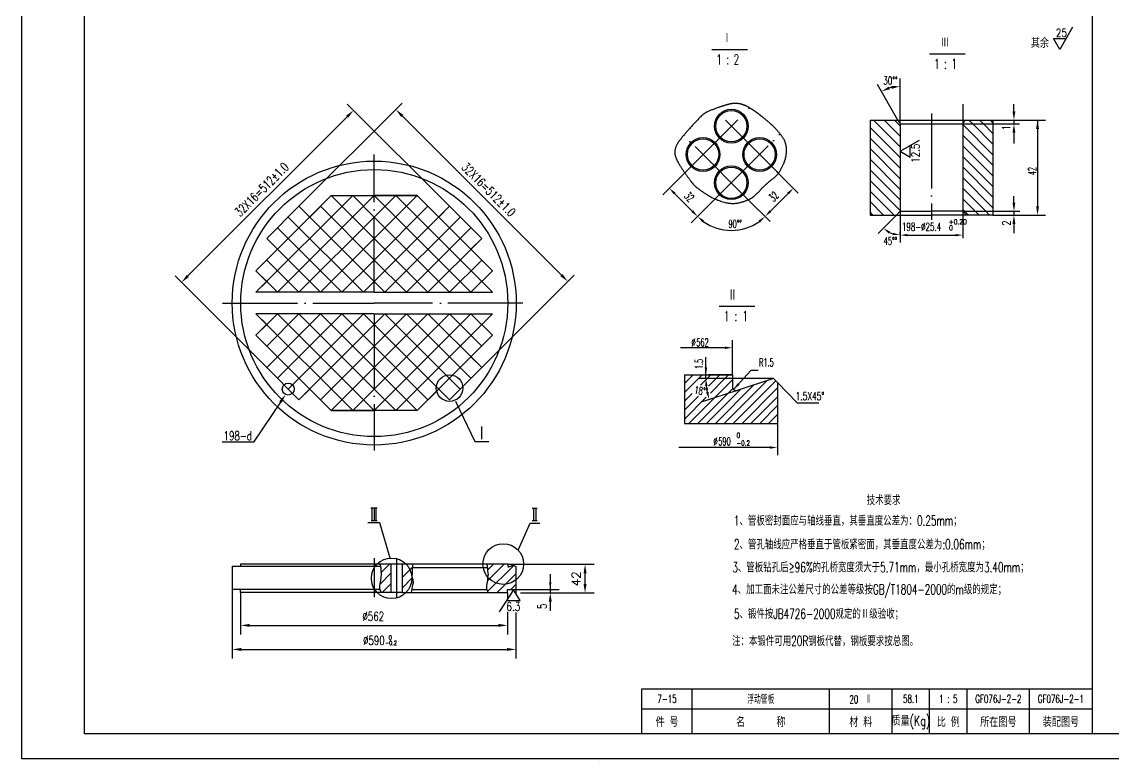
# Model space of a CAD drawing. Extents: x -1018 to 1609, y -45 to 1303.
# Drawn here: x 750.3 to 1186.7, y 707.9 to 1004 of the extents above; entities that cross this region are included whole.
import ezdxf
from ezdxf.enums import TextEntityAlignment as Align

# ---------------------------------------------------------------- set-up
doc = ezdxf.new("R2010")
doc.units = 0
doc.header["$MEASUREMENT"] = 0
doc.linetypes.add('DASHDOT-M', pattern=[36, 30, -3, 0, -3])
doc.linetypes.add('DIVIDE-M', pattern=[39, 30, -3, 0, -3, 0, -3])
doc.layers.get('0').update_dxf_attribs({"linetype": 'CONTINUOUS'})
for name, color, linetype in [('1', 3, 'CONTINUOUS'), ('CDR_DWG1', 4, 'CONTINUOUS'), ('CDR_DWG2', 2, 'CONTINUOUS'), ('CDR_DWG3', 1, 'DASHDOT-M'), ('CDR_DWG4', 3, 'DIVIDE-M')]:
    doc.layers.add(name, color=color, linetype=linetype)
doc.styles.add('HZ', font='romans', dxfattribs={"width": 0.7, "bigfont": 'hz'})

# ---------------------------------------------------------------- blocks, each defined once
blk = doc.blocks.new('*X73')
at = {"color": 0}
for p, q in [((138.69, 53.84), (142.12, 57.27)), ((138.22, 49.12), (142.69, 53.6)), ((139.22, 45.88), (142.69, 49.35))]:
    blk.add_line(p, q, dxfattribs=at)
blk = doc.blocks.new('*X74')
at = {"color": 0}
for p, q in [((128.09, 68.69), (132.23, 72.83)), ((128.09, 64.45), (132.17, 68.53))]:
    blk.add_line(p, q, dxfattribs=at)
blk = doc.blocks.new('*X75')
at = {"color": 0}
for p, q in [((137.45, 82.3), (144.23, 89.07)), ((137.54, 78.14), (147.77, 88.37)), ((137.59, 86.68), (139.99, 89.07)), ((141.33, 77.69), (148.91, 85.27)), ((146.89, 79.01), (148.91, 81.03))]:
    blk.add_line(p, q, dxfattribs=at)
blk = doc.blocks.new('*X88')
at = {"layer": '1', "color": 0, "linetype": 'Continuous'}
for p, q in [((-21618.24, -20953.89), (-21611.18, -20946.83)), ((-21618.24, -20950.36), (-21614.72, -20946.83)), ((-21609.15, -20948.33), (-21607.65, -20946.83)), ((-21605.61, -20948.33), (-21604.11, -20946.83)), ((-21602.08, -20948.33), (-21600.58, -20946.83)), ((-21616.45, -20966.24), (-21599.09, -20948.88)), ((-21611.77, -20950.95), (-21609.15, -20948.33)), ((-21608.68, -20951.4), (-21605.61, -20948.33)), ((-21607.89, -20954.15), (-21602.08, -20948.33)), ((-21605.84, -20966.24), (-21590.49, -20950.89)), ((-21602.3, -20966.24), (-21585.27, -20949.2)), ((-21598.77, -20966.24), (-21581.73, -20949.2)), ((-21618.24, -20957.43), (-21615.17, -20954.36)), ((-21618.24, -20960.96), (-21612.65, -20955.37)), ((-21618.24, -20964.5), (-21609.56, -20955.82)), ((-21612.91, -20966.24), (-21598.94, -20952.27)), ((-21609.37, -20966.24), (-21595.72, -20952.58)), ((-21595.23, -20966.24), (-21581.09, -20952.09)), ((-21591.7, -20966.24), (-21581.09, -20955.63)), ((-21588.16, -20966.24), (-21581.09, -20959.16)), ((-21584.63, -20966.24), (-21581.09, -20962.7)), ((-21581.09, -20966.24), (-21581.09, -20966.24))]:
    blk.add_line(p, q, dxfattribs=at)
blk = doc.blocks.new('*X87')
at = {"layer": '1', "color": 0, "linetype": 'Continuous'}
for p, q in [((-21542.68, -20844.95), (-21531.96, -20855.68)), ((-21538.44, -20844.95), (-21531.96, -20851.43)), ((-21534.2, -20844.95), (-21531.96, -20847.19)), ((-21506.96, -20846.73), (-21494.91, -20858.79)), ((-21504.5, -20844.95), (-21502.95, -20846.5)), ((-21502.95, -20846.5), (-21494.91, -20854.54)), ((-21500.26, -20844.95), (-21498.71, -20846.5)), ((-21498.71, -20846.5), (-21494.91, -20850.3)), ((-21496.01, -20844.95), (-21494.91, -20846.06)), ((-21544.01, -20847.87), (-21531.96, -20859.92)), ((-21506.96, -20850.98), (-21494.91, -20863.03)), ((-21544.01, -20852.11), (-21531.96, -20864.16)), ((-21506.96, -20855.22), (-21494.91, -20867.27)), ((-21544.01, -20856.35), (-21531.96, -20868.4)), ((-21506.96, -20859.46), (-21494.91, -20871.51)), ((-21544.01, -20860.6), (-21531.96, -20872.65)), ((-21506.96, -20863.7), (-21494.91, -20875.76)), ((-21544.01, -20864.84), (-21531.96, -20876.89)), ((-21544.01, -20869.08), (-21531.96, -20881.13)), ((-21506.96, -20867.95), (-21494.91, -20880)), ((-21544.01, -20873.32), (-21534.38, -20882.95)), ((-21506.96, -20872.19), (-21497.74, -20881.41)), ((-21544.01, -20877.57), (-21538.62, -20882.95)), ((-21506.96, -20876.43), (-21501.99, -20881.41)), ((-21544.01, -20881.81), (-21542.87, -20882.95)), ((-21506.96, -20880.67), (-21506.23, -20881.41)), ((-21506.23, -20881.41), (-21504.68, -20882.95)), ((-21501.99, -20881.41), (-21500.44, -20882.95)), ((-21497.74, -20881.41), (-21496.2, -20882.95))]:
    blk.add_line(p, q, dxfattribs=at)

msp = doc.modelspace()

# ---------------------------------------------------------------- linework, layer by layer
for p, q in [((750.27, 709.19), (750.27, 1303.19)), ((1178.27, 1293.19), (1178.27, 719.19)), ((1100.63, 964.68), (1092.41, 978.93)), ((1101.53, 967.55), (1101.53, 981.37)), ((861.09, 930.2), (902.36, 971.47)), ((921.28, 930.2), (880.36, 971.12)), ((1126.53, 971.05), (1126.53, 963.09)), ((1147, 968.18), (1147, 971.07)), ((816.66, 902.33), (880.36, 966.03)), ((902.36, 966.38), (966.06, 902.68)), ((1101.53, 963.13), (1101.53, 967.55)), ((1138.58, 964.68), (1155.39, 964.68)), ((1147, 964.68), (1147, 963.13)), ((1155.39, 964.68), (1159.64, 964.68)), ((1156.44, 964.68), (1156.44, 930.18)), ((1126.53, 963.13), (1149.19, 963.13)), ((1101.53, 952.23), (1109.3, 956.71)), ((1147, 959.63), (1147, 955.35)), ((1101.53, 952.23), (1105.54, 949.91)), ((1105.54, 949.91), (1105.54, 954.54)), ((1016.2, 944.45), (1006.6, 934.85)), ((1052.08, 944.16), (1060.77, 935.47)), ((843.9, 904.4), (873.99, 934.5)), ((843.9, 895.8), (882.59, 934.5)), ((852.49, 895.8), (891.21, 934.54)), ((865.39, 925.9), (873.99, 934.5)), ((873.99, 934.5), (891.19, 934.5)), ((891.19, 917.3), (873.99, 934.5)), ((891.19, 925.9), (882.59, 934.5)), ((929.88, 895.8), (891.19, 934.51)), ((908.38, 934.5), (891.19, 934.5)), ((891.19, 925.9), (899.78, 934.5)), ((891.19, 917.3), (908.38, 934.5)), ((938.48, 895.8), (899.78, 934.5)), ((938.48, 904.4), (908.38, 934.5)), ((916.98, 925.9), (908.38, 934.5)), ((1018.38, 928.25), (1011.31, 935.32)), ((1049.63, 928.26), (1056.7, 935.33)), ((1147, 931.72), (1147, 934.22)), ((848.19, 917.3), (861.09, 930.2)), ((848.19, 917.3), (861.09, 930.2)), ((891.19, 900.1), (861.09, 930.2)), ((861.09, 930.2), (865.39, 925.9)), ((891.19, 908.7), (869.69, 930.2)), ((891.19, 908.7), (912.68, 930.2)), ((891.19, 900.1), (921.28, 930.2)), ((921.28, 930.2), (916.98, 925.9)), ((934.18, 917.3), (921.28, 930.2)), ((934.18, 917.3), (921.28, 930.2)), ((1027.52, 933.14), (1017.91, 923.53)), ((1040.77, 932.85), (1049.46, 924.16)), ((886.89, 895.8), (856.79, 925.9)), ((861.09, 895.8), (891.19, 925.9)), ((921.28, 895.8), (891.19, 925.9)), ((895.49, 895.8), (925.58, 925.9)), ((1099.98, 926.68), (1092.66, 919.36)), ((1101.53, 928.22), (1101.53, 919.25)), ((1126.53, 928.95), (1126.53, 917.43)), ((1126.53, 928.22), (1149.4, 928.22)), ((1138.58, 926.68), (1155.39, 926.68)), ((1147, 928.22), (1147, 926.68)), ((1155.39, 926.68), (1159.64, 926.68)), ((878.29, 895.8), (852.49, 921.6)), ((904.08, 895.8), (929.88, 921.6)), ((1147, 923.18), (1147, 919.49)), ((869.69, 895.8), (848.19, 917.3)), ((852.49, 913), (848.19, 917.3)), ((869.69, 895.8), (891.19, 917.3)), ((912.68, 895.8), (891.19, 917.3)), ((912.68, 895.8), (934.18, 917.3)), ((929.88, 913), (934.18, 917.3)), ((1101.53, 918.68), (1101.53, 919.93)), ((1101.53, 919.25), (1101.53, 915.68)), ((1104.33, 918.68), (1123.73, 918.68)), ((843.9, 904.4), (852.49, 913)), ((938.48, 904.4), (929.88, 913)), ((861.09, 895.8), (848.19, 908.7)), ((878.29, 895.8), (891.19, 908.7)), ((904.08, 895.8), (891.19, 908.7)), ((921.28, 895.8), (934.18, 908.7)), ((852.49, 895.8), (843.9, 904.4)), ((848.19, 900.1), (843.9, 904.4)), ((929.88, 895.8), (938.48, 904.4)), ((934.18, 900.1), (938.48, 904.4)), ((848.19, 865.71), (811.57, 902.33)), ((843.9, 895.8), (848.19, 900.1)), ((886.89, 895.8), (891.19, 900.1)), ((895.49, 895.8), (891.19, 900.1)), ((934.18, 865.71), (971.15, 902.68)), ((938.48, 895.8), (934.18, 900.1)), ((852.49, 887.21), (843.9, 878.61)), ((843.9, 887.21), (882.59, 848.51)), ((843.9, 887.21), (848.19, 882.91)), ((861.09, 887.21), (848.19, 874.31)), ((869.69, 887.21), (848.19, 865.71)), ((878.29, 887.21), (852.49, 861.41)), ((852.5, 887.21), (891.2, 848.57)), ((886.89, 887.21), (856.79, 857.11)), ((861.09, 887.21), (891.19, 857.11)), ((869.69, 887.21), (891.19, 865.71)), ((878.29, 887.21), (891.19, 874.31)), ((886.89, 887.21), (891.19, 882.91)), ((929.87, 887.21), (891.19, 848.58)), ((921.28, 887.21), (891.19, 857.11)), ((912.68, 887.21), (891.19, 865.71)), ((895.49, 887.21), (891.19, 882.91)), ((904.08, 887.21), (891.19, 874.31)), ((895.49, 887.21), (925.58, 857.11)), ((938.48, 887.21), (899.78, 848.51)), ((904.08, 887.21), (929.88, 861.41)), ((912.68, 887.21), (934.18, 865.71)), ((921.28, 887.21), (934.18, 874.31)), ((929.88, 887.21), (938.48, 878.61)), ((938.48, 887.21), (934.18, 882.91)), ((848.19, 882.91), (843.9, 878.61)), ((891.19, 882.91), (861.09, 852.81)), ((891.19, 882.91), (921.28, 852.81)), ((934.18, 882.91), (938.48, 878.61)), ((843.9, 878.61), (873.99, 848.51)), ((843.9, 878.61), (852.49, 870.01)), ((938.48, 878.61), (908.38, 848.51)), ((938.48, 878.61), (929.88, 870.01)), ((891.19, 874.31), (869.69, 852.81)), ((891.19, 874.31), (912.68, 852.81)), ((1031.4, 873.61), (1013.69, 873.61)), ((1034.4, 862.79), (1034.4, 876.61)), ((852.49, 870.01), (848.19, 865.71)), ((929.88, 870.01), (934.18, 865.71)), ((1023.82, 861.29), (1023.82, 869.8)), ((848.19, 865.71), (861.09, 852.81)), ((848.19, 865.71), (861.09, 852.81)), ((891.19, 865.71), (873.99, 848.51)), ((891.19, 865.71), (908.38, 848.51)), ((934.18, 865.71), (921.28, 852.81)), ((934.18, 865.71), (921.28, 852.81)), ((1041.75, 864.58), (1034.9, 856.9)), ((1044.75, 864.58), (1041.75, 864.58)), ((1024.72, 861.29), (1020.82, 861.29)), ((1034.4, 862.79), (1024.72, 862.79)), ((1050.9, 861.29), (1024.72, 861.29)), ((1050.9, 861.29), (1052.4, 859.79)), ((1052.4, 859.79), (1060.26, 851.6)), ((861.09, 852.81), (865.39, 857.11)), ((865.39, 857.11), (873.99, 848.51)), ((891.19, 857.11), (882.59, 848.51)), ((891.19, 857.11), (899.78, 848.51)), ((916.98, 857.11), (908.38, 848.51)), ((921.28, 852.81), (916.98, 857.11)), ((1036.36, 856.59), (1022.28, 852.03)), ((853.72, 851.91), (842.98, 835.92)), ((923.66, 852.3), (931.48, 836.1)), ((1060.26, 851.6), (1069.03, 851.6)), ((873.99, 848.51), (891.19, 848.51)), ((908.38, 848.51), (891.19, 848.51)), ((1052.4, 843.39), (1052.4, 830.73)), ((842.98, 835.92), (830.39, 835.92)), ((931.48, 836.1), (936.99, 836.1)), ((1049.4, 833.73), (1012.97, 833.73)), ((893.41, 803.6), (888.57, 803.6)), ((897.59, 789.47), (893.41, 803.6)), ((948.72, 792.69), (953.52, 803.51)), ((953.52, 803.51), (957.46, 803.51)), ((944.58, 787.02), (965.18, 787.02)), ((965.18, 787.02), (979.1, 787.02)), ((961.58, 783.03), (961.58, 775.68)), ((975.5, 779.19), (975.5, 783.82)), ((834.42, 777.04), (834.42, 749.37)), ((947.86, 776.95), (947.86, 775.24)), ((947.87, 776.95), (965.18, 776.95)), ((837.77, 775.71), (837.77, 758.99)), ((946.9, 776.77), (941.2, 768.07)), ((944.16, 772.6), (949.53, 772.6)), ((944.48, 775.63), (944.48, 773.08)), ((949.53, 772.6), (946.9, 776.77)), ((949.7, 775.63), (979.1, 775.63)), ((961.58, 772.03), (961.58, 768.43)), ((944.48, 768), (944.48, 758.99)), ((947.86, 767.71), (947.86, 749.37)), ((841.37, 762.59), (940.88, 762.59)), ((838.02, 752.97), (944.26, 752.97)), ((998.27, 729.19), (1178.27, 729.19)), ((1591.27, 709.19), (750.27, 709.19)), ((981.19, 707.87), (981.19, 707.87))]:
    msp.add_line(p, q)
msp.add_lwpolyline([(1170.48, 1001.79), (1165.33, 992.86), (1162.76, 997.32), (1167.91, 997.32)])
for centre, radius in [((921.34, 857.5), 5.32), ((942.8, 787.13), 8.13), ((898.15, 781.41), 8.11)]:
    msp.add_circle(centre, radius)
for centre, radius, start, end in [((1101.53, 963.13), 15.04, 103.3639, 106.6366), ((1034, 939.62), 19.08, 234.0169, 305.9831), ((1101.53, 928.22), 9.54, 243.0955, 251.9045), ((1050.9, 861.29), 27.08, 186.3517, 191.5834)]:
    msp.add_arc(centre, radius, start, end)
for points in [[(1096.99, 978.08), (1097.45, 977.01), (1094.01, 976.16)], [(1098.12, 977.18), (1097.98, 978.34), (1101.53, 978.17)], [(901.94, 965.95), (902.79, 966.8), (899.82, 968.92)], [(880.78, 965.6), (879.94, 966.45), (882.91, 968.57)], [(1146.42, 968.18), (1147.58, 968.18), (1147, 964.68)], [(1155.86, 961.18), (1157.02, 961.18), (1156.44, 964.68)], [(1147.58, 959.63), (1146.42, 959.63), (1147, 963.13)], [(1011.67, 935.67), (1010.96, 934.96), (1009.19, 937.44)], [(1056.34, 935.69), (1057.05, 934.98), (1058.82, 937.45)], [(1146.42, 931.72), (1147.58, 931.72), (1147, 928.22)], [(1155.86, 930.18), (1157.02, 930.18), (1156.44, 926.68)], [(1018.74, 928.6), (1018.03, 927.89), (1020.51, 926.13)], [(1022.46, 923.8), (1023.11, 924.56), (1020.51, 926.13)], [(1044.89, 924.56), (1045.54, 923.8), (1047.49, 926.13)], [(1049.27, 928.62), (1049.98, 927.91), (1047.5, 926.14)], [(1147.58, 923.18), (1146.42, 923.18), (1147, 926.68)], [(1097.5, 920.12), (1096.92, 919.31), (1094.78, 921.48)], [(1098.49, 918.66), (1098.64, 919.65), (1101.53, 918.68)], [(1104.33, 919.15), (1104.33, 918.22), (1101.53, 918.68)], [(1123.73, 919.15), (1123.73, 918.22), (1126.53, 918.68)], [(817.09, 901.91), (816.24, 902.76), (814.12, 899.79)], [(965.64, 902.26), (966.48, 903.11), (968.61, 900.14)], [(1031.4, 874.11), (1031.4, 873.11), (1034.4, 873.61)], [(1023.32, 865.79), (1024.32, 865.79), (1023.82, 862.79)], [(1023.49, 858.27), (1024.49, 858.33), (1023.82, 861.29)], [(1024.86, 855.99), (1023.89, 855.73), (1025.14, 852.96)], [(1036.52, 859.47), (1037.27, 858.8), (1034.9, 856.9)], [(853.22, 852.25), (854.22, 851.58), (855.73, 854.9)], [(1049.4, 834.23), (1049.4, 833.23), (1052.4, 833.73)], [(976.1, 783.4), (974.9, 783.4), (975.5, 787)], [(962.07, 779.83), (961.11, 779.83), (961.59, 776.95)], [(976.1, 779.19), (974.9, 779.19), (975.5, 775.59)], [(962.18, 772.03), (960.98, 772.03), (961.58, 775.63)], [(841.37, 761.99), (841.37, 763.19), (837.77, 762.59)], [(940.88, 761.99), (940.88, 763.19), (944.48, 762.59)], [(838.02, 752.37), (838.02, 753.57), (834.42, 752.97)], [(944.26, 752.37), (944.26, 753.57), (947.86, 752.97)]]:
    msp.add_solid(points)
at = {"layer": 'CDR_DWG1'}
for p, q in [((775.27, 719.19), (775.27, 1293.19)), ((1089.48, 964.68), (1089.48, 943.58)), ((1089.48, 964.68), (1100.63, 964.68)), ((1089.54, 964.68), (1089.48, 964.62)), ((1100.63, 964.68), (1101.53, 963.13)), ((1100.63, 964.68), (1127.42, 964.68)), ((1127.42, 964.68), (1126.53, 963.13)), ((1127.42, 964.68), (1138.58, 964.68)), ((1138.58, 964.68), (1138.58, 943.58)), ((1101.53, 963.13), (1101.53, 943.58)), ((1101.53, 963.13), (1126.53, 963.13)), ((1126.53, 963.13), (1126.53, 943.58)), ((1089.48, 943.58), (1089.48, 926.68)), ((1101.53, 943.58), (1101.53, 934.99)), ((1126.53, 943.58), (1126.53, 934.99)), ((1138.58, 943.58), (1138.58, 926.68)), ((865.39, 925.9), (873.99, 934.5)), ((873.99, 934.5), (908.38, 934.5)), ((908.38, 934.5), (916.98, 925.9)), ((1101.53, 935.12), (1101.53, 928.22)), ((1126.53, 935.12), (1126.53, 928.22)), ((848.19, 917.3), (861.09, 930.2)), ((861.09, 930.2), (865.39, 925.9)), ((916.98, 925.9), (921.28, 930.2)), ((921.28, 930.2), (934.18, 917.3)), ((1089.48, 926.68), (1099.98, 926.68)), ((1099.98, 926.68), (1101.53, 928.22)), ((1099.98, 926.68), (1114.03, 926.68)), ((1101.53, 928.22), (1114.03, 928.22)), ((1126.53, 928.22), (1114.03, 928.22)), ((1128.07, 926.68), (1114.03, 926.68)), ((1128.07, 926.69), (1126.52, 928.24)), ((1138.58, 926.68), (1128.07, 926.68)), ((1138.58, 926.88), (1138.38, 926.68)), ((852.49, 913), (848.19, 917.3)), ((934.18, 917.3), (929.88, 913)), ((843.9, 904.4), (852.49, 913)), ((929.88, 913), (938.48, 904.4)), ((848.19, 900.1), (843.9, 904.4)), ((938.48, 904.4), (934.18, 900.1)), ((843.9, 895.8), (848.19, 900.1)), ((934.18, 900.1), (938.48, 895.8)), ((891.19, 895.8), (843.9, 895.8)), ((891.19, 895.8), (938.48, 895.8)), ((891.19, 887.21), (843.9, 887.21)), ((848.19, 882.91), (843.9, 887.21)), ((891.19, 887.21), (938.48, 887.21)), ((938.48, 887.21), (934.18, 882.91)), ((843.9, 878.61), (848.19, 882.91)), ((934.18, 882.91), (938.48, 878.61)), ((852.49, 870.01), (843.9, 878.61)), ((938.48, 878.61), (929.88, 870.01)), ((848.19, 865.71), (852.49, 870.01)), ((929.88, 870.01), (934.18, 865.71)), ((861.09, 852.81), (848.19, 865.71)), ((934.18, 865.71), (921.28, 852.81)), ((1015.24, 862.79), (1034.4, 862.79)), ((1034.4, 862.79), (1034.4, 858.02)), ((1050.9, 861.29), (1036.36, 856.59)), ((1052.4, 859.79), (1052.4, 843.39)), ((865.39, 857.11), (861.09, 852.81)), ((873.99, 848.51), (865.39, 857.11)), ((916.98, 857.11), (908.38, 848.51)), ((921.28, 852.81), (916.98, 857.11)), ((908.38, 848.51), (873.99, 848.51)), ((834.42, 786.21), (893.63, 786.21)), ((834.42, 786.21), (834.42, 777.04)), ((893.55, 787.1), (837.76, 787.1)), ((837.77, 787.1), (837.77, 786.21)), ((897.89, 787.1), (893.51, 787.1)), ((897.88, 787.1), (897.88, 775.71)), ((902.33, 787.1), (897.89, 787.1)), ((902.33, 787.1), (902.33, 775.71)), ((936.29, 787.02), (902.33, 787.02)), ((906.48, 785.69), (936.62, 785.69)), ((944.58, 787.02), (936.29, 787.02)), ((944.58, 787.02), (944.58, 786.42)), ((947.31, 786.44), (944.58, 787.02)), ((947.31, 786.44), (945.07, 785.96)), ((947.31, 786.44), (947.86, 786.12)), ((947.86, 786.12), (947.86, 776.95)), ((893.36, 776.98), (834.48, 776.98)), ((837.77, 775.71), (837.77, 776.98)), ((906.32, 776.95), (936.07, 776.95)), ((944.48, 776.95), (947.87, 776.95)), ((944.48, 775.63), (944.48, 776.95)), ((893.78, 775.71), (837.76, 775.71)), ((897.89, 775.71), (893.77, 775.71)), ((902.33, 775.71), (897.89, 775.71)), ((921.7, 775.63), (902.33, 775.63)), ((936.62, 775.63), (921.7, 775.63)), ((944.48, 775.63), (936.56, 775.63)), ((998.27, 737.19), (1178.27, 737.19)), ((998.27, 719.19), (998.27, 737.19)), ((1018.27, 719.19), (1018.27, 737.19)), ((1073.27, 719.19), (1073.27, 737.19)), ((1098.27, 719.19), (1098.27, 737.19)), ((1113.27, 719.19), (1113.27, 737.19)), ((1128.27, 719.19), (1128.27, 737.19)), ((1153.27, 719.19), (1153.27, 737.19)), ((1581.27, 719.19), (775.27, 719.19))]:
    msp.add_line(p, q, dxfattribs=at)
msp.add_lwpolyline([(1015.24, 862.79), (1015.24, 843.39), (1052.4, 843.39)], dxfattribs=at)
for centre, radius in [((1034, 962.25), 6.75), ((1034, 962.25), 6.25), ((1022.69, 950.93), 6.75), ((1022.69, 950.93), 6.25), ((1045.31, 950.93), 6.75), ((1045.31, 950.93), 6.25), ((891.19, 891.5), 56.77), ((891.19, 891.5), 53.39), ((1034, 939.62), 6.75), ((1034, 939.62), 6.25), ((856.79, 857.11), 2.38)]:
    msp.add_circle(centre, radius, dxfattribs=at)
for centre, radius, start, end in [((1035.9, 858.02), 1.5, 180, 287.9352), ((945.02, 786.4), 0.441, 177.9273, 282.0667)]:
    msp.add_arc(centre, radius, start, end, dxfattribs=at)
at = {"layer": 'CDR_DWG2'}
for p, q in [((1026.15, 992.91), (1040.4, 992.91)), ((1113.28, 991.17), (1127.52, 991.17)), ((1029.1, 890.29), (1043.34, 890.29)), ((889.88, 809.65), (892.35, 809.65)), ((890.34, 804.61), (890.34, 809.58)), ((891.13, 809.58), (891.13, 804.61)), ((891.92, 804.61), (891.92, 809.58)), ((954.34, 809.52), (956.34, 809.52)), ((954.96, 804.54), (954.96, 809.52)), ((955.76, 809.52), (955.76, 804.54)), ((889.94, 804.54), (892.35, 804.54)), ((954.4, 804.47), (956.34, 804.47))]:
    msp.add_line(p, q, dxfattribs=at)
at = {"layer": 'CDR_DWG3', "linetype": 'DASHDOT-M'}
for p, q in [((1015.36, 943.6), (1041.3, 969.55)), ((1052.83, 943.42), (1027.14, 969.1)), ((1114.03, 967.38), (1114.03, 924.78)), ((1040.77, 932.85), (1014.98, 958.64)), ((1027.52, 933.14), (1053.51, 959.13)), ((891.19, 895.8), (891.19, 950.87)), ((830.57, 891.5), (891.19, 891.5)), ((950.64, 891.5), (891.19, 891.5)), ((891.19, 887.21), (891.19, 832.56)), ((891.19, 789.5), (891.19, 773.83)), ((900.11, 789.5), (900.11, 773.83))]:
    msp.add_line(p, q, dxfattribs=at)
at = {"layer": 'CDR_DWG4', "linetype": 'DIVIDE-M'}
for p, q in [((893.46, 787.08), (893.77, 785.58)), ((893.77, 785.58), (893.77, 784.45)), ((906.53, 786.5), (906.43, 785.32)), ((906.69, 787.11), (906.53, 786.5)), ((936.23, 787), (936.54, 785.49)), ((893.77, 782.07), (893.67, 780.57)), ((893.77, 784.45), (893.99, 782.95)), ((893.99, 782.95), (893.77, 782.07)), ((906.31, 783.37), (906.2, 782.33)), ((906.2, 782.33), (906.43, 781.56)), ((906.43, 785.32), (906.31, 784.16)), ((906.31, 784.16), (906.31, 783.37)), ((906.43, 781.56), (906.64, 780.84)), ((936.54, 781.99), (936.44, 780.48)), ((936.54, 785.49), (936.54, 784.37)), ((936.54, 784.37), (936.76, 782.86)), ((936.76, 782.86), (936.54, 781.99)), ((893.46, 779.32), (893.36, 778.57)), ((893.36, 778.57), (893.36, 777.07)), ((893.36, 777.07), (893.67, 776.43)), ((893.67, 780.57), (893.46, 779.32)), ((906.25, 777.32), (906.15, 776.6)), ((906.37, 778.11), (906.25, 777.32)), ((906.53, 778.62), (906.37, 778.11)), ((906.7, 779.41), (906.53, 778.62)), ((906.64, 780.84), (906.8, 779.87)), ((906.8, 779.87), (906.7, 779.41)), ((936.23, 779.24), (936.13, 778.48)), ((936.13, 778.48), (936.13, 776.98)), ((936.13, 776.98), (936.44, 776.35)), ((936.44, 780.48), (936.23, 779.24)), ((893.67, 776.43), (893.77, 775.8)), ((906.15, 776.6), (905.98, 775.77)), ((936.44, 776.35), (936.54, 775.71))]:
    msp.add_line(p, q, dxfattribs=at)
msp.add_lwpolyline([(1015.36, 943.6, -0.023977), (1012.86, 947.51, -0.041569), (1011.72, 949.93, -0.136871), (1011.49, 952.78, -0.111271), (1012.88, 955.98, -0.01502), (1014.62, 958.2, -0.010523), (1017.25, 961.25, -0.009998), (1021.74, 966.02, -0.037701), (1023.04, 967.16, -0.059647), (1024.63, 968.08, -0.020375), (1029.61, 969.99, -0.017092), (1032.67, 970.91, -0.029449), (1034.5, 971.28, -0.087448), (1037.42, 971.18, -0.076351), (1040.54, 969.99, -0.014588), (1042.82, 968.61, -0.01865), (1044.53, 967.42, -0.009886), (1046.27, 966.06, -0.005092), (1049.55, 963.31, -0.029478), (1051.59, 961.35, -0.020788), (1054.18, 958.29, -0.149114), (1056.03, 953.47, -0.123357), (1054.95, 947.36, -0.031047), (1053.11, 943.84, -0.070606), (1052, 942.48, -0.019019), (1049.83, 940.63, 0.018662), (1047.62, 938.75, 0.020772), (1045.47, 936.6, -0.020092), (1043.25, 934.38, -0.075492), (1041.44, 933.15, -0.042645), (1037.84, 931.8, -0.12342), (1032.07, 931.64, -0.085917), (1024.46, 934.76, -0.018798), (1020.32, 937.58, -0.055143), (1019.06, 938.75, -0.015916), (1017.7, 940.41, -0.008606)], format="xyb", close=True, dxfattribs=at)

# ---------------------------------------------------------------- block references
for name, p in [('*X87', (22633.49, 21809.63)), ('*X88', (22633.49, 21809.63)), ('*X73', (755.19, 729.83)), ('*X74', (774.25, 713.08)), ('*X75', (798.95, 697.94))]:
    msp.add_blockref(name, p)

# ---------------------------------------------------------------- texts
at = {"style": 'HZ'}
for s, height, width, p in [('25', 3.2, 0.8, (1163.77, 998.03)), ('其余', 4, 0.7, (1153.76, 993.57)), ('30%%d%%d', 3.2, 0.65, (1094.78, 978.86)), ('198-%%C25.4', 3.2, 0.65, (1102.22, 920.41)), ('+0.20', 1.96, 0.8, (1120.98, 923.02)), ('0', 1.96, 0.8, (1121.07, 920.61)), ('45%%d%%d', 3, 0.65, (1094.92, 914.82)), ('%%c', 3.2, 0.6, (1018.09, 874.19)), ('562', 3.2, 0.6, (1020.01, 874.19)), ('R1.5', 3.2, 0.6, (1045.09, 866.18)), ('1.5X45%%D', 3.2, 0.68, (1059.74, 852.66)), ('198-d', 3.6, 0.7, (830.97, 836.6)), ('0', 2, 0.68, (1036.06, 837.64)), ('%%c', 3.2, 0.6, (1026.88, 834.59)), ('590', 3.2, 0.6, (1028.8, 834.59)), ('-0.2', 2, 0.68, (1036.06, 834.49)), ('技术要求', 4, 0.65, (1088.13, 810.7)), ('1、管板密封面应与轴线垂直，其垂直度公差为：0.25mm；', 4, 0.65, (1035.02, 802.49)), ('2、管孔轴线应严格垂直于管板紧密面，其垂直度公差为:0.06mm；', 4, 0.65, (1035.02, 793.01)), ('3、管板钻孔后≥96%的孔桥宽度须大于5.71mm，最小孔桥宽度为3.40mm；', 4, 0.65, (1034.37, 783.84)), ('4、加工面未注公差尺寸的公差等级按GB/T1804-2000的m级的规定；', 4, 0.65, (1034.3, 775)), ('5、锻件按JB4726-2000规定的Ⅱ级验收；', 4, 0.65, (1035.04, 765.23)), ('%%C562', 3.6, 0.7, (886.51, 764.39)), ('%%C590', 3.6, 0.7, (886.73, 754.77)), ('注：本锻件可用20R钢板代替，钢板要求按总图。', 4, 0.65, (1034.27, 754.35))]:
    msp.add_text(s, height=height, dxfattribs=dict(at, width=width)).set_placement(p)
for s, height, rotation, width, p in [('1', 3.2, 90, 0.8, (1145.45, 960.56)), ('12.5', 3.2, 90, 0.8, (1109.2, 947.59)), ('32X16=512%%P1.0', 3.6, 45, 0.7, (837.59, 925.8)), ('32X16=512%%P1.0', 3.6, 315, 0.7, (925.83, 945.45)), ('42', 3.2, 90, 0.6, (1155.84, 942.63)), ('32', 3.2, 315, 0.6, (1014.85, 934.05)), ('32', 3.2, 45, 0.6, (1050.9, 931.8)), ('90%%d%%d', 3.2, 358.5569, 0.6, (1032.81, 921.63)), ('2', 3.2, 90, 0.8, (1145.59, 922.41)), ('1.5', 3.2, 90, 0.6, (1022.61, 865.05)), ('18%%d%%d', 3, 351.8008, 0.65, (1019.07, 855.27)), ('5', 3.6, 90, 0.7, (960.14, 769.11))]:
    msp.add_text(s, height=height, rotation=rotation, dxfattribs=dict(at, width=width)).set_placement(p)
msp.add_text('42', height=3.5, rotation=90, dxfattribs=at).set_placement((973.69, 781.2), align=Align.CENTER)
for s, height, width, p in [('6.3', 3.5, 0.75, (946.84, 768.38)), ('-0.2', 1.7, 0.7, (897.91, 754.71)), ('0', 1.7, 0.7, (897.6, 756.84))]:
    msp.add_text(s, height=height, dxfattribs=dict(at, width=width)).set_placement(p, align=Align.CENTER)
for s, height, width, p in [('7-15', 3.2, 0.65, (1008.27, 733.19)), ('浮动管板', 3.2, 0.65, (1045.77, 733.28)), ('20  Ⅱ', 3.2, 0.65, (1085.77, 733.19)), ('58.1', 3.2, 0.65, (1105.77, 733.19)), ('1 : 5', 3.2, 0.65, (1120.77, 733.19)), ('GF076J-2-2', 3.2, 0.65, (1140.77, 733.19)), ('GF076J-2-1', 3.2, 0.65, (1165.77, 733.19)), ('件 号', 4, 0.7, (1008.27, 724.19)), ('名      称', 4, 0.7, (1045.77, 724.19)), ('材 料', 4, 0.7, (1085.77, 724.19)), ('质量(Kg)', 4, 0.7, (1105.77, 724.19)), ('比 例', 4, 0.7, (1120.77, 724.19)), ('所在图号', 4, 0.7, (1140.77, 724.19)), ('装配图号', 4, 0.7, (1165.77, 724.19))]:
    msp.add_text(s, height=height, dxfattribs=dict(at, width=width)).set_placement(p, align=Align.MIDDLE)
at = {"layer": 'CDR_DWG2', "style": 'HZ'}
for s, width, p in [('Ⅰ', 0.65, (1030.55, 995.56)), ('Ⅲ', 0.65, (1117.68, 993.81)), ('1 : 2', 0.65, (1027.98, 986.93)), ('1 : 1', 0.65, (1115.1, 985.18)), ('II', 0.7, (1033.49, 892.93)), ('1 : 1', 0.7, (1030.92, 884.3))]:
    msp.add_text(s, height=4, dxfattribs=dict(at, width=width)).set_placement(p)
at = {"layer": 'CDR_DWG2', "style": 'HZ', "width": 0.7}
msp.add_text('I', height=5, dxfattribs=at).set_placement((934.09, 837.12), align=Align.CENTER)

doc.saveas('drawing.dxf')
